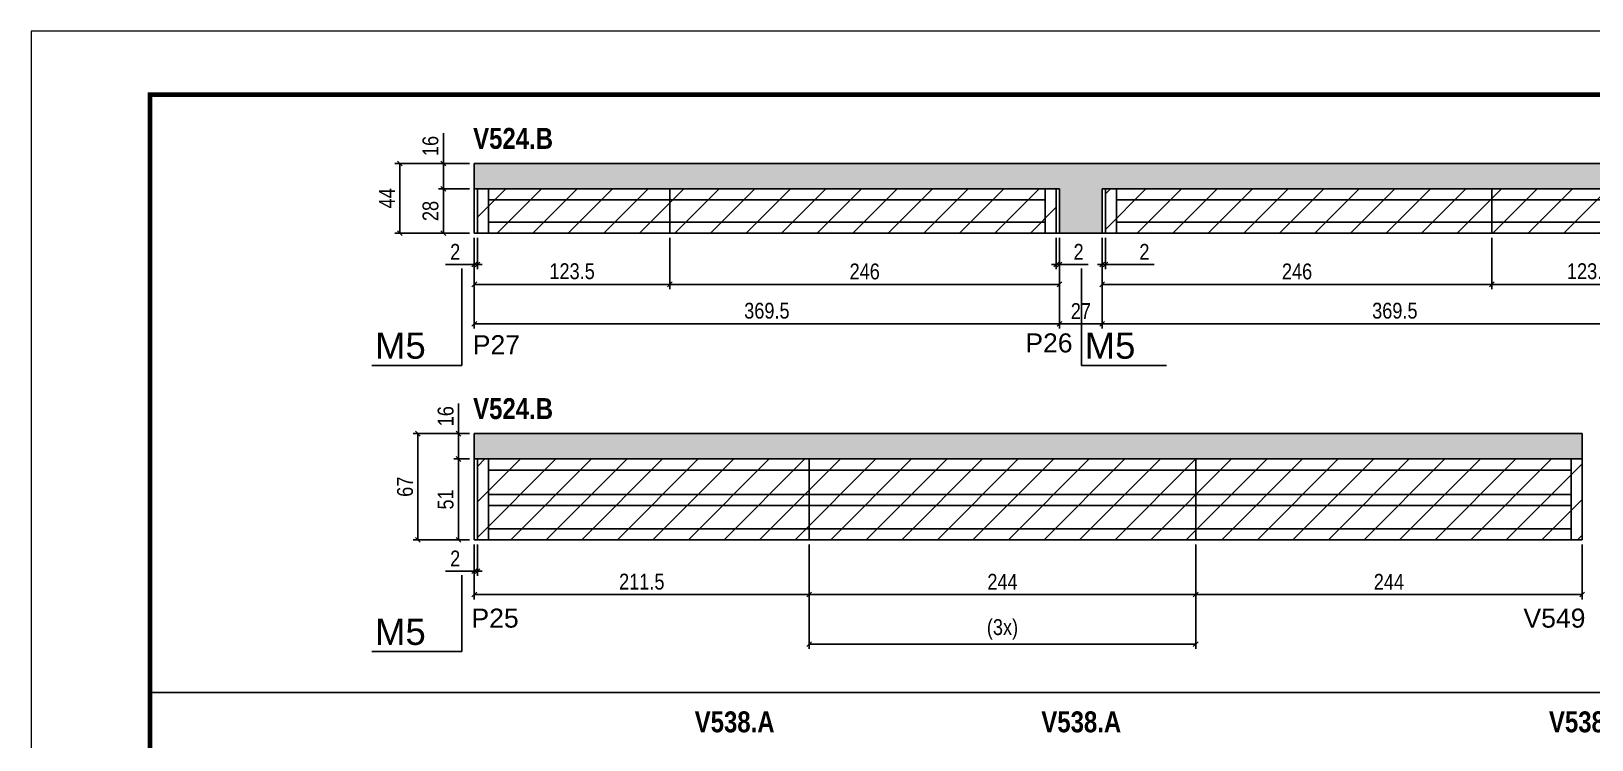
# Model space of a CAD drawing. Extents: x -15895 to 12929, y -2522 to 15173.
# Drawn here: x 3309 to 4295, y 10715 to 11162 of the extents above; entities that cross this region are included whole.
import ezdxf

# ---------------------------------------------------------------- set-up
doc = ezdxf.new("R2010")
doc.units = 0
doc.header["$PDMODE"] = 35
doc.header["$PDSIZE"] = -10
doc.linetypes.add('DASHED', pattern=[0.75, 0.5, -0.25])
for name, color, linetype in [('5', 5, 'Continuous'), ('COTA', 241, 'Continuous'), ('NOMENCLATURA', 7, 'Continuous'), ('Painéis', 200, 'Continuous'), ('SARR_2.2x7', 40, 'Continuous')]:
    doc.layers.add(name, color=color, linetype=linetype)
for name, color, linetype, lineweight in [('Folhas', 255, 'Continuous', 9), ('Hachura', 251, 'Continuous', 9), ('SARRAFO DE PRESSAO', 251, 'DASHED', 9)]:
    doc.layers.add(name, color=color, linetype=linetype, lineweight=lineweight)
doc.styles.add('COTA TECNICA', font='techl___.ttf', dxfattribs={"height": 10})
doc.styles.get("Standard").update_dxf_attribs({"font": 'arial.ttf'})
doc.styles.add('TECNICA', font='techb___.ttf', dxfattribs={"height": 10})
doc.dimstyles.new('PAINEL', dxfattribs={"dimtxt": 10, "dimasz": 3, "dimexe": 3, "dimexo": 3, "dimgap": 3, "dimtad": 1, "dimdec": 1, "dimzin": 12, "dimdsep": 46, "dimtxsty": 'COTA TECNICA', "dimblk1": 'OBLIQUE', "dimblk2": 'OBLIQUE', "dimsah": 1, "dimcen": 0.9, "dimclrd": 4, "dimclre": 4, "dimclrt": 240, "dimadec": 1, "dimazin": 3, "dimtfac": 1, "dimtdec": 1, "dimtmove": 0, "dimatfit": 3, "dimfxl": 1, "dimtolj": 1, "dimtzin": 12, "dimarcsym": 0})

# ---------------------------------------------------------------- blocks, each defined once
blk = doc.blocks.new('9999999999')
at = {"layer": 'Folhas'}
blk.add_lwpolyline([(98138.98, 34190.21), (99623.98, 34190.21), (99623.98, 35240.21), (98138.98, 35240.21)], close=True, dxfattribs=at)
at = {"layer": 'Folhas', "color": 30, "const_width": 3}
blk.add_lwpolyline([(98213.98, 34230.21), (99583.98, 34230.21), (99583.98, 35200.21), (98213.98, 35200.21)], close=True, dxfattribs=at)
blk = doc.blocks.new('_Oblique')
at = {"color": 0, "linetype": 'ByBlock', "lineweight": -2}
blk.add_line((-0.5, -0.5), (0.5, 0.5), dxfattribs=at)
blk = doc.blocks.new('*D223')
at = {"layer": 'COTA', "color": 4, "lineweight": -2, "transparency": 16777216}
for p, q in [((3589.15, 11031.74), (3589.15, 10974.53)), ((3958.65, 11031.74), (3958.65, 10974.53)), ((3958.65, 10977.53), (3589.15, 10977.53))]:
    blk.add_line(p, q, dxfattribs=at)
at = {"layer": 'Defpoints', "color": 0, "transparency": 16777216}
for p in [(3589.15, 11034.74), (3958.65, 11034.74), (3589.15, 10977.53)]:
    blk.add_point(p, dxfattribs=at)
at = {"layer": 'COTA', "color": 4, "lineweight": -2, "transparency": 16777216, "xscale": 3, "yscale": 3, "zscale": 3, "rotation": 180}
blk.add_blockref('_Oblique', (3589.15, 10977.53), dxfattribs=at)
at = {"layer": 'COTA', "color": 4, "lineweight": -2, "transparency": 16777216, "xscale": 3, "yscale": 3, "zscale": 3}
blk.add_blockref('_Oblique', (3958.65, 10977.53), dxfattribs=at)
at = {"layer": 'COTA', "color": 240, "transparency": 16777216, "insert": (3773.9, 10985.78), "char_height": 10, "attachment_point": 5, "style": 'COTA TECNICA'}
blk.add_mtext('\\A1;369.5', dxfattribs=at)
blk = doc.blocks.new('*D224')
at = {"layer": 'COTA', "color": 4, "lineweight": -2, "transparency": 16777216}
for p, q in [((3712.65, 11031.74), (3712.65, 10999.44)), ((3958.65, 11031.74), (3958.65, 10999.44)), ((3958.65, 11002.44), (3712.65, 11002.44))]:
    blk.add_line(p, q, dxfattribs=at)
at = {"layer": 'Defpoints', "color": 0, "transparency": 16777216}
for p in [(3712.65, 11034.74), (3958.65, 11034.74), (3712.65, 11002.44)]:
    blk.add_point(p, dxfattribs=at)
at = {"layer": 'COTA', "color": 4, "lineweight": -2, "transparency": 16777216, "xscale": 3, "yscale": 3, "zscale": 3, "rotation": 180}
blk.add_blockref('_Oblique', (3712.65, 11002.44), dxfattribs=at)
at = {"layer": 'COTA', "color": 4, "lineweight": -2, "transparency": 16777216, "xscale": 3, "yscale": 3, "zscale": 3}
blk.add_blockref('_Oblique', (3958.65, 11002.44), dxfattribs=at)
at = {"layer": 'COTA', "color": 240, "transparency": 16777216, "insert": (3835.65, 11010.54), "char_height": 10, "attachment_point": 5, "style": 'COTA TECNICA'}
blk.add_mtext('\\A1;246', dxfattribs=at)
blk = doc.blocks.new('*D225')
at = {"layer": 'COTA', "color": 4, "lineweight": -2, "transparency": 16777216}
for p, q in [((3589.15, 11031.74), (3589.15, 10999.44)), ((3712.65, 11031.74), (3712.65, 10999.44)), ((3712.65, 11002.44), (3589.15, 11002.44))]:
    blk.add_line(p, q, dxfattribs=at)
at = {"layer": 'Defpoints', "color": 0, "transparency": 16777216}
for p in [(3589.15, 11034.74), (3712.65, 11034.74), (3589.15, 11002.44)]:
    blk.add_point(p, dxfattribs=at)
at = {"layer": 'COTA', "color": 4, "lineweight": -2, "transparency": 16777216, "xscale": 3, "yscale": 3, "zscale": 3, "rotation": 180}
blk.add_blockref('_Oblique', (3589.15, 11002.44), dxfattribs=at)
at = {"layer": 'COTA', "color": 4, "lineweight": -2, "transparency": 16777216, "xscale": 3, "yscale": 3, "zscale": 3}
blk.add_blockref('_Oblique', (3712.65, 11002.44), dxfattribs=at)
at = {"layer": 'COTA', "color": 240, "transparency": 16777216, "insert": (3650.9, 11010.66), "char_height": 10, "attachment_point": 5, "style": 'COTA TECNICA'}
blk.add_mtext('\\A1;123.5', dxfattribs=at)
blk = doc.blocks.new('*D219')
at = {"layer": 'COTA', "color": 4, "lineweight": -2, "transparency": 16777216}
for p, q in [((3589.15, 11031.74), (3589.15, 11011.96)), ((3591.15, 11031.74), (3591.15, 11011.96)), ((3589.15, 11014.96), (3571.03, 11014.96)), ((3591.15, 11014.96), (3589.15, 11014.96)), ((3591.15, 11014.96), (3594.15, 11014.96))]:
    blk.add_line(p, q, dxfattribs=at)
at = {"layer": 'Defpoints', "color": 0, "transparency": 16777216}
for p in [(3589.15, 11034.74), (3591.15, 11034.74), (3589.15, 11014.96)]:
    blk.add_point(p, dxfattribs=at)
at = {"layer": 'COTA', "color": 4, "lineweight": -2, "transparency": 16777216, "xscale": 3, "yscale": 3, "zscale": 3}
blk.add_blockref('_Oblique', (3589.15, 11014.96), dxfattribs=at)
at = {"layer": 'COTA', "color": 4, "lineweight": -2, "transparency": 16777216, "xscale": 3, "yscale": 3, "zscale": 3, "rotation": 180}
blk.add_blockref('_Oblique', (3591.15, 11014.96), dxfattribs=at)
at = {"layer": 'COTA', "color": 240, "transparency": 16777216, "insert": (3577.09, 11022.96), "char_height": 10, "attachment_point": 5, "style": 'COTA TECNICA'}
blk.add_mtext('\\A1;2', dxfattribs=at)
blk = doc.blocks.new('*D220')
at = {"layer": 'COTA', "color": 4, "lineweight": -2, "transparency": 16777216}
for p, q in [((3586.15, 11062.74), (3566.61, 11062.74)), ((3569.61, 11062.74), (3569.61, 11034.74)), ((3586.15, 11034.74), (3566.61, 11034.74))]:
    blk.add_line(p, q, dxfattribs=at)
at = {"layer": 'Defpoints', "color": 0, "transparency": 16777216}
for p in [(3589.15, 11062.74), (3569.61, 11034.74), (3589.15, 11034.74)]:
    blk.add_point(p, dxfattribs=at)
at = {"layer": 'COTA', "color": 4, "lineweight": -2, "transparency": 16777216, "xscale": 3, "yscale": 3, "zscale": 3}
for p, rotation in [((3569.61, 11062.74), 90), ((3569.61, 11034.74), 270)]:
    blk.add_blockref('_Oblique', p, dxfattribs=dict(at, rotation=rotation))
at = {"layer": 'COTA', "color": 240, "transparency": 16777216, "insert": (3561.51, 11048.74), "char_height": 10, "attachment_point": 5, "rotation": 90, "style": 'COTA TECNICA'}
blk.add_mtext('\\A1;28', dxfattribs=at)
blk = doc.blocks.new('*D221')
at = {"layer": 'COTA', "color": 4, "lineweight": -2, "transparency": 16777216}
for p, q in [((3569.61, 11078.74), (3569.61, 11097.76)), ((3586.15, 11078.74), (3566.61, 11078.74)), ((3569.61, 11062.74), (3569.61, 11078.74)), ((3586.15, 11062.74), (3566.61, 11062.74))]:
    blk.add_line(p, q, dxfattribs=at)
at = {"layer": 'Defpoints', "color": 0, "transparency": 16777216}
for p in [(3569.61, 11078.74), (3589.15, 11078.74), (3589.15, 11062.74)]:
    blk.add_point(p, dxfattribs=at)
at = {"layer": 'COTA', "color": 4, "lineweight": -2, "transparency": 16777216, "xscale": 3, "yscale": 3, "zscale": 3}
for p, rotation in [((3569.61, 11078.74), 90), ((3569.61, 11062.74), 270)]:
    blk.add_blockref('_Oblique', p, dxfattribs=dict(at, rotation=rotation))
at = {"layer": 'COTA', "color": 240, "transparency": 16777216, "insert": (3561.5, 11089.75), "char_height": 10, "attachment_point": 5, "rotation": 90, "style": 'COTA TECNICA'}
blk.add_mtext('\\A1;16', dxfattribs=at)
blk = doc.blocks.new('*D222')
at = {"layer": 'COTA', "color": 4, "lineweight": -2, "transparency": 16777216}
for p, q in [((3586.15, 11078.74), (3539.06, 11078.74)), ((3542.06, 11034.74), (3542.06, 11078.74)), ((3586.15, 11034.74), (3539.06, 11034.74))]:
    blk.add_line(p, q, dxfattribs=at)
at = {"layer": 'Defpoints', "color": 0, "transparency": 16777216}
for p in [(3542.06, 11078.74), (3589.15, 11078.74), (3589.15, 11034.74)]:
    blk.add_point(p, dxfattribs=at)
at = {"layer": 'COTA', "color": 4, "lineweight": -2, "transparency": 16777216, "xscale": 3, "yscale": 3, "zscale": 3}
for p, rotation in [((3542.06, 11078.74), 90), ((3542.06, 11034.74), 270)]:
    blk.add_blockref('_Oblique', p, dxfattribs=dict(at, rotation=rotation))
at = {"layer": 'COTA', "color": 240, "transparency": 16777216, "insert": (3533.99, 11056.74), "char_height": 10, "attachment_point": 5, "rotation": 90, "style": 'COTA TECNICA'}
blk.add_mtext('\\A1;44', dxfattribs=at)
blk = doc.blocks.new('*D226')
at = {"layer": 'COTA', "color": 4, "lineweight": -2, "transparency": 16777216}
for p, q in [((3985.65, 11031.74), (3985.65, 10974.53)), ((4355.15, 11031.74), (4355.15, 10974.53)), ((3985.65, 10977.53), (4355.15, 10977.53))]:
    blk.add_line(p, q, dxfattribs=at)
at = {"layer": 'Defpoints', "color": 0, "transparency": 16777216}
for p in [(3985.65, 11034.74), (4355.15, 11034.74), (4355.15, 10977.53)]:
    blk.add_point(p, dxfattribs=at)
at = {"layer": 'COTA', "color": 4, "lineweight": -2, "transparency": 16777216, "xscale": 3, "yscale": 3, "zscale": 3, "rotation": 180}
blk.add_blockref('_Oblique', (3985.65, 10977.53), dxfattribs=at)
at = {"layer": 'COTA', "color": 4, "lineweight": -2, "transparency": 16777216, "xscale": 3, "yscale": 3, "zscale": 3}
blk.add_blockref('_Oblique', (4355.15, 10977.53), dxfattribs=at)
at = {"layer": 'COTA', "color": 240, "transparency": 16777216, "insert": (4170.4, 10985.78), "char_height": 10, "attachment_point": 5, "style": 'COTA TECNICA'}
blk.add_mtext('\\A1;369.5', dxfattribs=at)
blk = doc.blocks.new('*D227')
at = {"layer": 'COTA', "color": 4, "lineweight": -2, "transparency": 16777216}
for p, q in [((3985.65, 11031.74), (3985.65, 10999.44)), ((4231.65, 11031.74), (4231.65, 10999.44)), ((3985.65, 11002.44), (4231.65, 11002.44))]:
    blk.add_line(p, q, dxfattribs=at)
at = {"layer": 'Defpoints', "color": 0, "transparency": 16777216}
for p in [(3985.65, 11034.74), (4231.65, 11034.74), (4231.65, 11002.44)]:
    blk.add_point(p, dxfattribs=at)
at = {"layer": 'COTA', "color": 4, "lineweight": -2, "transparency": 16777216, "xscale": 3, "yscale": 3, "zscale": 3, "rotation": 180}
blk.add_blockref('_Oblique', (3985.65, 11002.44), dxfattribs=at)
at = {"layer": 'COTA', "color": 4, "lineweight": -2, "transparency": 16777216, "xscale": 3, "yscale": 3, "zscale": 3}
blk.add_blockref('_Oblique', (4231.65, 11002.44), dxfattribs=at)
at = {"layer": 'COTA', "color": 240, "transparency": 16777216, "insert": (4108.65, 11010.54), "char_height": 10, "attachment_point": 5, "style": 'COTA TECNICA'}
blk.add_mtext('\\A1;246', dxfattribs=at)
blk = doc.blocks.new('*D228')
at = {"layer": 'COTA', "color": 4, "lineweight": -2, "transparency": 16777216}
for p, q in [((4231.65, 11031.74), (4231.65, 10999.44)), ((4355.15, 11031.74), (4355.15, 10999.44)), ((4231.65, 11002.44), (4355.15, 11002.44))]:
    blk.add_line(p, q, dxfattribs=at)
at = {"layer": 'Defpoints', "color": 0, "transparency": 16777216}
for p in [(4231.65, 11034.74), (4355.15, 11034.74), (4355.15, 11002.44)]:
    blk.add_point(p, dxfattribs=at)
at = {"layer": 'COTA', "color": 4, "lineweight": -2, "transparency": 16777216, "xscale": 3, "yscale": 3, "zscale": 3, "rotation": 180}
blk.add_blockref('_Oblique', (4231.65, 11002.44), dxfattribs=at)
at = {"layer": 'COTA', "color": 4, "lineweight": -2, "transparency": 16777216, "xscale": 3, "yscale": 3, "zscale": 3}
blk.add_blockref('_Oblique', (4355.15, 11002.44), dxfattribs=at)
at = {"layer": 'COTA', "color": 240, "transparency": 16777216, "insert": (4293.4, 11010.66), "char_height": 10, "attachment_point": 5, "style": 'COTA TECNICA'}
blk.add_mtext('\\A1;123.5', dxfattribs=at)
blk = doc.blocks.new('*D229')
at = {"layer": 'COTA', "color": 4, "lineweight": -2, "transparency": 16777216}
for p, q in [((3956.65, 11031.74), (3956.65, 11011.96)), ((3958.65, 11031.74), (3958.65, 11011.96)), ((3956.65, 11014.96), (3953.65, 11014.96)), ((3956.65, 11014.96), (3958.65, 11014.96)), ((3958.65, 11014.96), (3976.76, 11014.96))]:
    blk.add_line(p, q, dxfattribs=at)
at = {"layer": 'Defpoints', "color": 0, "transparency": 16777216}
for p in [(3956.65, 11034.74), (3958.65, 11034.74), (3958.65, 11014.96)]:
    blk.add_point(p, dxfattribs=at)
at = {"layer": 'COTA', "color": 4, "lineweight": -2, "transparency": 16777216, "xscale": 3, "yscale": 3, "zscale": 3}
blk.add_blockref('_Oblique', (3956.65, 11014.96), dxfattribs=at)
at = {"layer": 'COTA', "color": 4, "lineweight": -2, "transparency": 16777216, "xscale": 3, "yscale": 3, "zscale": 3, "rotation": 180}
blk.add_blockref('_Oblique', (3958.65, 11014.96), dxfattribs=at)
at = {"layer": 'COTA', "color": 240, "transparency": 16777216, "insert": (3970.7, 11022.96), "char_height": 10, "attachment_point": 5, "style": 'COTA TECNICA'}
blk.add_mtext('\\A1;2', dxfattribs=at)
blk = doc.blocks.new('*D230')
at = {"layer": 'COTA', "color": 4, "lineweight": -2, "transparency": 16777216}
for p, q in [((3985.65, 11031.74), (3985.65, 11011.96)), ((3987.65, 11031.74), (3987.65, 11011.96)), ((3985.65, 11014.96), (3982.65, 11014.96)), ((3985.65, 11014.96), (3987.65, 11014.96)), ((3987.65, 11014.96), (4018.33, 11014.96))]:
    blk.add_line(p, q, dxfattribs=at)
at = {"layer": 'Defpoints', "color": 0, "transparency": 16777216}
for p in [(3985.65, 11034.74), (3987.65, 11034.74), (3985.65, 11014.96)]:
    blk.add_point(p, dxfattribs=at)
at = {"layer": 'COTA', "color": 4, "lineweight": -2, "transparency": 16777216, "xscale": 3, "yscale": 3, "zscale": 3}
blk.add_blockref('_Oblique', (3985.65, 11014.96), dxfattribs=at)
at = {"layer": 'COTA', "color": 4, "lineweight": -2, "transparency": 16777216, "xscale": 3, "yscale": 3, "zscale": 3, "rotation": 180}
blk.add_blockref('_Oblique', (3987.65, 11014.96), dxfattribs=at)
at = {"layer": 'COTA', "color": 240, "transparency": 16777216, "insert": (4012.27, 11022.96), "char_height": 10, "attachment_point": 5, "style": 'COTA TECNICA'}
blk.add_mtext('\\A1;2', dxfattribs=at)
blk = doc.blocks.new('*D232')
at = {"layer": 'COTA', "color": 4, "linetype": 'ByBlock', "lineweight": -2, "transparency": 16777216}
for p, q in [((3589.15, 10838.28), (3589.15, 10803.74)), ((3800.65, 10838.28), (3800.65, 10803.74)), ((3800.65, 10806.74), (3589.15, 10806.74))]:
    blk.add_line(p, q, dxfattribs=at)
at = {"layer": 'Defpoints', "color": 0, "linetype": 'ByBlock', "transparency": 16777216}
for p in [(3589.15, 10841.28), (3800.65, 10841.28), (3589.15, 10806.74)]:
    blk.add_point(p, dxfattribs=at)
at = {"layer": 'COTA', "color": 4, "linetype": 'ByBlock', "lineweight": -2, "transparency": 16777216, "xscale": 3, "yscale": 3, "zscale": 3, "rotation": 180}
blk.add_blockref('_Oblique', (3589.15, 10806.74), dxfattribs=at)
at = {"layer": 'COTA', "color": 4, "linetype": 'ByBlock', "lineweight": -2, "transparency": 16777216, "xscale": 3, "yscale": 3, "zscale": 3}
blk.add_blockref('_Oblique', (3800.65, 10806.74), dxfattribs=at)
at = {"layer": 'COTA', "color": 240, "linetype": 'ByBlock', "transparency": 16777216, "insert": (3694.9, 10814.85), "char_height": 10, "attachment_point": 5, "style": 'COTA TECNICA'}
blk.add_mtext('\\A1;211.5', dxfattribs=at)
blk = doc.blocks.new('*D233')
at = {"layer": 'COTA', "color": 4, "lineweight": -2, "transparency": 16777216}
for p, q in [((3800.65, 10838.28), (3800.65, 10803.74)), ((4044.65, 10838.28), (4044.65, 10803.74)), ((3800.65, 10806.74), (4044.65, 10806.74))]:
    blk.add_line(p, q, dxfattribs=at)
at = {"layer": 'Defpoints', "color": 0, "transparency": 16777216}
for p in [(3800.65, 10841.28, 0), (4044.65, 10841.28, 0), (4044.65, 10806.74)]:
    blk.add_point(p, dxfattribs=at)
at = {"layer": 'COTA', "color": 4, "lineweight": -2, "transparency": 16777216, "xscale": 3, "yscale": 3, "zscale": 3, "rotation": 180}
blk.add_blockref('_Oblique', (3800.65, 10806.74), dxfattribs=at)
at = {"layer": 'COTA', "color": 4, "lineweight": -2, "transparency": 16777216, "xscale": 3, "yscale": 3, "zscale": 3}
blk.add_blockref('_Oblique', (4044.65, 10806.74), dxfattribs=at)
at = {"layer": 'COTA', "color": 240, "transparency": 16777216, "insert": (3922.65, 10814.81), "char_height": 10, "attachment_point": 5, "style": 'COTA TECNICA'}
blk.add_mtext('\\A1;244', dxfattribs=at)
blk = doc.blocks.new('*D234')
at = {"layer": 'COTA', "color": 4, "lineweight": -2, "transparency": 16777216}
for p, q in [((4044.65, 10838.28), (4044.65, 10803.74)), ((4288.65, 10838.28), (4288.65, 10803.74)), ((4044.65, 10806.74), (4288.65, 10806.74))]:
    blk.add_line(p, q, dxfattribs=at)
at = {"layer": 'Defpoints', "color": 0, "transparency": 16777216}
for p in [(4044.65, 10841.28, 0), (4288.65, 10841.28, 0), (4288.65, 10806.74)]:
    blk.add_point(p, dxfattribs=at)
at = {"layer": 'COTA', "color": 4, "lineweight": -2, "transparency": 16777216, "xscale": 3, "yscale": 3, "zscale": 3, "rotation": 180}
blk.add_blockref('_Oblique', (4044.65, 10806.74), dxfattribs=at)
at = {"layer": 'COTA', "color": 4, "lineweight": -2, "transparency": 16777216, "xscale": 3, "yscale": 3, "zscale": 3}
blk.add_blockref('_Oblique', (4288.65, 10806.74), dxfattribs=at)
at = {"layer": 'COTA', "color": 240, "transparency": 16777216, "insert": (4166.65, 10814.81), "char_height": 10, "attachment_point": 5, "style": 'COTA TECNICA'}
blk.add_mtext('\\A1;244', dxfattribs=at)
blk = doc.blocks.new('*D236')
at = {"layer": 'COTA', "color": 4, "lineweight": -2, "transparency": 16777216}
for p, q in [((3586.15, 10892.28), (3576.19, 10892.28)), ((3579.19, 10841.28), (3579.19, 10892.28)), ((3586.15, 10841.28), (3576.19, 10841.28))]:
    blk.add_line(p, q, dxfattribs=at)
at = {"layer": 'Defpoints', "color": 0, "transparency": 16777216}
for p in [(3579.19, 10892.28), (3589.15, 10892.28), (3589.15, 10841.28)]:
    blk.add_point(p, dxfattribs=at)
at = {"layer": 'COTA', "color": 4, "lineweight": -2, "transparency": 16777216, "xscale": 3, "yscale": 3, "zscale": 3}
for p, rotation in [((3579.19, 10892.28), 90), ((3579.19, 10841.28), 270)]:
    blk.add_blockref('_Oblique', p, dxfattribs=dict(at, rotation=rotation))
at = {"layer": 'COTA', "color": 240, "transparency": 16777216, "insert": (3571.08, 10866.78), "char_height": 10, "attachment_point": 5, "rotation": 90, "style": 'COTA TECNICA'}
blk.add_mtext('\\A1;51', dxfattribs=at)
blk = doc.blocks.new('*D237')
at = {"layer": 'COTA', "color": 4, "lineweight": -2, "transparency": 16777216}
for p, q in [((3579.19, 10908.28), (3579.19, 10927.3)), ((3586.15, 10908.28), (3576.19, 10908.28)), ((3579.19, 10892.28), (3579.19, 10908.28)), ((3586.15, 10892.28), (3576.19, 10892.28))]:
    blk.add_line(p, q, dxfattribs=at)
at = {"layer": 'Defpoints', "color": 0, "transparency": 16777216}
for p in [(3579.19, 10908.28), (3589.15, 10908.28), (3589.15, 10892.28)]:
    blk.add_point(p, dxfattribs=at)
at = {"layer": 'COTA', "color": 4, "lineweight": -2, "transparency": 16777216, "xscale": 3, "yscale": 3, "zscale": 3}
for p, rotation in [((3579.19, 10908.28), 90), ((3579.19, 10892.28), 270)]:
    blk.add_blockref('_Oblique', p, dxfattribs=dict(at, rotation=rotation))
at = {"layer": 'COTA', "color": 240, "transparency": 16777216, "insert": (3571.09, 10919.29), "char_height": 10, "attachment_point": 5, "rotation": 90, "style": 'COTA TECNICA'}
blk.add_mtext('\\A1;16', dxfattribs=at)
blk = doc.blocks.new('*D238')
at = {"layer": 'COTA', "color": 4, "lineweight": -2, "transparency": 16777216}
for p, q in [((3586.15, 10908.28), (3550.56, 10908.28)), ((3553.56, 10841.28), (3553.56, 10908.28)), ((3586.15, 10841.28), (3550.56, 10841.28))]:
    blk.add_line(p, q, dxfattribs=at)
at = {"layer": 'Defpoints', "color": 0, "transparency": 16777216}
for p in [(3553.56, 10908.28), (3589.15, 10908.28), (3589.15, 10841.28)]:
    blk.add_point(p, dxfattribs=at)
at = {"layer": 'COTA', "color": 4, "lineweight": -2, "transparency": 16777216, "xscale": 3, "yscale": 3, "zscale": 3}
for p, rotation in [((3553.56, 10908.28), 90), ((3553.56, 10841.28), 270)]:
    blk.add_blockref('_Oblique', p, dxfattribs=dict(at, rotation=rotation))
at = {"layer": 'COTA', "color": 240, "transparency": 16777216, "insert": (3545.46, 10874.78), "char_height": 10, "attachment_point": 5, "rotation": 90, "style": 'COTA TECNICA'}
blk.add_mtext('\\A1;67', dxfattribs=at)
blk = doc.blocks.new('*D235')
at = {"layer": 'COTA', "color": 4, "lineweight": -2, "transparency": 16777216}
for p, q in [((3800.65, 10838.28), (3800.65, 10772.5)), ((4044.65, 10838.28), (4044.65, 10772.5)), ((3800.65, 10775.5), (4044.65, 10775.5))]:
    blk.add_line(p, q, dxfattribs=at)
at = {"layer": 'Defpoints', "color": 0, "transparency": 16777216}
for p in [(3800.65, 10841.28), (4044.65, 10841.28), (4044.65, 10775.5)]:
    blk.add_point(p, dxfattribs=at)
at = {"layer": 'COTA', "color": 4, "lineweight": -2, "transparency": 16777216, "xscale": 3, "yscale": 3, "zscale": 3, "rotation": 180}
blk.add_blockref('_Oblique', (3800.65, 10775.5), dxfattribs=at)
at = {"layer": 'COTA', "color": 4, "lineweight": -2, "transparency": 16777216, "xscale": 3, "yscale": 3, "zscale": 3}
blk.add_blockref('_Oblique', (4044.65, 10775.5), dxfattribs=at)
at = {"layer": 'COTA', "color": 240, "transparency": 16777216, "insert": (3922.65, 10784.73), "char_height": 10, "attachment_point": 5, "style": 'COTA TECNICA'}
blk.add_mtext('\\A1;(3x)', dxfattribs=at)
blk = doc.blocks.new('*D239')
at = {"layer": 'COTA', "color": 4, "lineweight": -2, "transparency": 16777216}
for p, q in [((3589.15, 10838.28), (3589.15, 10818.5)), ((3591.15, 10838.28), (3591.15, 10818.5)), ((3589.15, 10821.5), (3571.03, 10821.5)), ((3591.15, 10821.5), (3589.15, 10821.5)), ((3591.15, 10821.5), (3594.15, 10821.5))]:
    blk.add_line(p, q, dxfattribs=at)
at = {"layer": 'Defpoints', "color": 0, "transparency": 16777216}
for p in [(3589.15, 10841.28), (3591.15, 10841.28), (3589.15, 10821.5)]:
    blk.add_point(p, dxfattribs=at)
at = {"layer": 'COTA', "color": 4, "lineweight": -2, "transparency": 16777216, "xscale": 3, "yscale": 3, "zscale": 3}
blk.add_blockref('_Oblique', (3589.15, 10821.5), dxfattribs=at)
at = {"layer": 'COTA', "color": 4, "lineweight": -2, "transparency": 16777216, "xscale": 3, "yscale": 3, "zscale": 3, "rotation": 180}
blk.add_blockref('_Oblique', (3591.15, 10821.5), dxfattribs=at)
at = {"layer": 'COTA', "color": 240, "transparency": 16777216, "insert": (3577.09, 10829.5), "char_height": 10, "attachment_point": 5, "style": 'COTA TECNICA'}
blk.add_mtext('\\A1;2', dxfattribs=at)
blk = doc.blocks.new('*D1931')
at = {"layer": 'COTA', "color": 4, "lineweight": -2, "transparency": 16777216}
for p, q in [((3958.65, 11031.74), (3958.65, 10974.53)), ((3985.65, 11031.74), (3985.65, 10974.53)), ((3958.65, 10977.53), (3985.65, 10977.53))]:
    blk.add_line(p, q, dxfattribs=at)
at = {"layer": 'Defpoints', "color": 0, "transparency": 16777216}
for p in [(3958.65, 11034.74), (3985.65, 11034.74), (3985.65, 10977.53)]:
    blk.add_point(p, dxfattribs=at)
at = {"layer": 'COTA', "color": 4, "lineweight": -2, "transparency": 16777216, "xscale": 3, "yscale": 3, "zscale": 3, "rotation": 180}
blk.add_blockref('_Oblique', (3958.65, 10977.53), dxfattribs=at)
at = {"layer": 'COTA', "color": 4, "lineweight": -2, "transparency": 16777216, "xscale": 3, "yscale": 3, "zscale": 3}
blk.add_blockref('_Oblique', (3985.65, 10977.53), dxfattribs=at)
at = {"layer": 'COTA', "color": 240, "transparency": 16777216, "insert": (3972.15, 10985.6), "char_height": 10, "attachment_point": 5, "style": 'COTA TECNICA'}
blk.add_mtext('\\A1;27', dxfattribs=at)

msp = doc.modelspace()

# ---------------------------------------------------------------- hatches: boundary and pattern name
at = {"layer": 'COTA'}
h = msp.add_hatch(dxfattribs=at)
h.set_pattern_fill('AR-CONC', color=256, scale=0.03)
h.set_pattern_definition([(50, (-4939.476, -673.937), (5.4655401, -0.4781726), [0.5715, -6.2865]), (355, (-4939.476, -673.937), (-1.0573026, 5.7317054), [0.4572, -5.0292175]), (100.451445, (-4939.0206, -673.9767), (4.4082374, 5.2535326), [0.4857003, -5.3427073]), (46.1842, (-4939.476, -672.413), (8.1323712, -1.2612698), [0.85725, -9.42975]), (96.63556, (-4938.798, -672.518), (7.122124, 7.4227837), [0.7285507, -8.0140682]), (351.18415, (-4939.476, -672.413), (7.122124, 7.4227837), [0.685799, -7.543792]), (21, (-4938.714, -672.794), (4.5484317, -3.067956), [0.5715, -6.2865]), (326, (-4938.714, -672.794), (1.8540609, 5.525639), [0.4572, -5.0292]), (71.451445, (-4938.335, -673.0495), (6.4024926, 2.457683), [0.4857003, -5.3426981]), (37.5, (-4939.476, -673.9368), (0.0926581, 2.53665117), [0, -4.96824, 0, -5.1054, 0, -5.04825]), (7.5, (-4939.476, -673.9368), (2.00458988, 3.00541724), [0, -2.91084, 0, -4.85394, 0, -1.92405]), (327.5, (-4941.1753, -673.9368), (4.06771786, -0.17186232), [0, -1.905, 0, -5.9436, 0, -7.8867]), (317.5, (-4941.9373, -673.937), (4.4438754, 0.7627947), [0, -2.4765, 0, -3.94716, 0, -5.6007])])
h.paths.add_polyline_path([(3958.65, 11034.74), (3985.65, 11034.74), (3985.65, 11062.74), (4355.15, 11062.74), (4355.15, 11078.74), (3589.15, 11078.74), (3589.15, 11062.74), (3958.65, 11062.74)])
h = msp.add_hatch(dxfattribs=at)
h.set_pattern_fill('AR-CONC', color=256, scale=0.03)
h.set_pattern_definition([(50, (0, 46.593), (5.46554, -0.4781726), [0.5715, -6.2865]), (355, (0, 46.593), (-1.0573026, 5.7317054), [0.4572, -5.0292175]), (100.451445, (0.4555, 46.553), (4.4082374, 5.2535326), [0.4857003, -5.3427073]), (46.1842, (0, 48.117), (8.1323712, -1.26127), [0.85725, -9.42975]), (96.63556, (0.678, 48.012), (7.122124, 7.422784), [0.7285507, -8.014068]), (351.18415, (0, 48.117), (7.122124, 7.422784), [0.685799, -7.543792]), (21, (0.762, 47.736), (4.5484317, -3.067956), [0.5715, -6.2865]), (326, (0.762, 47.736), (1.8540609, 5.525639), [0.4572, -5.0292]), (71.451445, (1.141, 47.48), (6.4024926, 2.457683), [0.4857003, -5.342698]), (37.5, (0, 46.5929), (0.0926581, 2.53665117), [0, -4.96824, 0, -5.1054, 0, -5.04825]), (7.5, (0, 46.5929), (2.0045899, 3.00541724), [0, -2.91084, 0, -4.85394, 0, -1.92405]), (327.5, (-1.6993, 46.5929), (4.06771786, -0.17186232), [0, -1.905, 0, -5.9436, 0, -7.8867]), (317.5, (-2.4613, 46.593), (4.4438754, 0.7627947), [0, -2.4765, 0, -3.94716, 0, -5.6007])])
h.paths.add_polyline_path([(3589.15, 10908.28), (3589.15, 10892.28), (4288.65, 10892.28), (4288.65, 10908.28)])
at = {"layer": 'Hachura', "linetype": 'ByBlock'}
h = msp.add_hatch(dxfattribs=at)
h.set_pattern_fill('ANSI31', color=256, scale=5)
h.paths.add_polyline_path([(3591.15, 11062.74), (3591.15, 11034.74), (3712.65, 11034.74), (3712.65, 11062.74)])
h.paths.add_polyline_path([(3712.65, 11062.74), (3712.65, 11034.74), (3956.65, 11034.74), (3956.65, 11062.74)])
h.paths.add_polyline_path([(4231.65, 11034.74), (4231.65, 11062.74), (3987.65, 11062.74), (3987.65, 11034.74)])
h.paths.add_polyline_path([(4353.15, 11034.74), (4353.15, 11062.74), (4231.65, 11062.74), (4231.65, 11034.74)])
h.paths.add_polyline_path([(4044.65, 10892.28), (4044.65, 10841.28), (4288.65, 10841.28), (4288.65, 10892.28)])
h.paths.add_polyline_path([(3800.65, 10892.28), (3800.65, 10841.28), (4044.65, 10841.28), (4044.65, 10892.28)])
h.paths.add_polyline_path([(3591.15, 10892.28), (3591.15, 10841.28), (3800.65, 10841.28), (3800.65, 10892.28)])

# ---------------------------------------------------------------- linework, layer by layer
at = {"layer": 'COTA'}
for p, q in [((3589.15, 11062.74), (3589.15, 11078.74)), ((4355.15, 11078.74), (3589.15, 11078.74)), ((3958.65, 11034.74), (3985.65, 11034.74)), ((3589.15, 10892.28), (3589.15, 10908.28)), ((3589.15, 10908.28), (4288.65, 10908.28)), ((4288.65, 10892.28), (4288.65, 10908.28)), ((3384.37, 10745.01), (4754.37, 10745.01))]:
    msp.add_line(p, q, dxfattribs=at)
at = {"layer": 'NOMENCLATURA', "linetype": 'Continuous'}
for p, q in [((3581.23, 10951.35), (3581.23, 11012.44)), ((3972.6, 10951.35), (3972.6, 11012.44)), ((3524.51, 10951.35), (3581.23, 10951.35)), ((4026.32, 10951.35), (3972.6, 10951.35)), ((3581.23, 10770.8), (3581.23, 10818.99)), ((3524.51, 10770.8), (3581.23, 10770.8))]:
    msp.add_line(p, q, dxfattribs=at)
at = {"layer": 'Painéis', "linetype": 'ByBlock'}
for p, q in [((3589.15, 11034.74), (3589.15, 11062.74)), ((3589.15, 11062.74), (3958.65, 11062.74)), ((3591.15, 11034.74), (3591.15, 11062.74)), ((3712.65, 11062.74), (3712.65, 11034.74)), ((3956.65, 11062.74), (3956.65, 11034.74)), ((3958.65, 11062.74), (3958.65, 11034.74)), ((4355.15, 11062.74), (3985.65, 11062.74)), ((3985.65, 11062.74), (3985.65, 11034.74)), ((3987.65, 11062.74), (3987.65, 11034.74)), ((4231.65, 11062.74), (4231.65, 11034.74)), ((3958.65, 11034.74), (3589.15, 11034.74)), ((3985.65, 11034.74), (4355.15, 11034.74)), ((4288.65, 10892.28), (3589.15, 10892.28)), ((3589.15, 10841.28), (3589.15, 10892.28)), ((3591.15, 10841.28), (3591.15, 10892.28)), ((3800.65, 10841.28), (3800.65, 10892.28)), ((4044.65, 10841.28), (4044.65, 10892.28)), ((4288.65, 10841.28), (4288.65, 10892.28)), ((4288.65, 10841.28), (3589.15, 10841.28))]:
    msp.add_line(p, q, dxfattribs=at)
at = {"layer": 'SARR_2.2x7', "linetype": 'Continuous'}
for p, q in [((3598.15, 11034.74), (3598.15, 11062.74)), ((3949.65, 11034.74), (3949.65, 11062.74)), ((3994.65, 11034.74), (3994.65, 11062.74)), ((3712.65, 11055.74), (3598.15, 11055.74)), ((3949.65, 11055.74), (3712.65, 11055.74)), ((3994.65, 11055.74), (4231.65, 11055.74)), ((4231.65, 11055.74), (4346.15, 11055.74)), ((3712.65, 11041.74), (3598.15, 11041.74)), ((3949.65, 11041.74), (3712.65, 11041.74)), ((3994.65, 11041.74), (4231.65, 11041.74)), ((4231.65, 11041.74), (4346.15, 11041.74)), ((3598.15, 10892.28), (3598.15, 10841.28)), ((4281.65, 10892.28), (4281.65, 10841.28)), ((3598.15, 10885.28), (3800.65, 10885.28)), ((4044.65, 10885.28), (3800.65, 10885.28)), ((4281.65, 10885.28), (4044.65, 10885.28)), ((3598.15, 10869.97), (3800.65, 10869.97)), ((4044.65, 10869.97), (3800.65, 10869.97)), ((4281.65, 10869.97), (4044.65, 10869.97)), ((3598.15, 10862.97), (3800.65, 10862.97)), ((4044.65, 10862.97), (3800.65, 10862.97)), ((4281.65, 10862.97), (4044.65, 10862.97)), ((3598.15, 10848.28), (3800.65, 10848.28)), ((4044.65, 10848.28), (3800.65, 10848.28)), ((4281.65, 10848.28), (4044.65, 10848.28))]:
    msp.add_line(p, q, dxfattribs=at)

# ---------------------------------------------------------------- block references
at = {"layer": 'SARRAFO DE PRESSAO', "color": 6, "linetype": 'ByBlock'}
msp.add_blockref('9999999999', (-94829.61, -24078.07), dxfattribs=at)

# ---------------------------------------------------------------- texts
at = {"layer": '5', "linetype": 'Continuous'}
for s, rotation, p in [('P27', 359.99996, (3588.2, 10958.37)), ('P26', 359.99996, (3937.08, 10959.52)), ('P25', 0.00004, (3587.35, 10785.89, 0)), ('V549', 0.00004, (4251.61, 10785.89, 0))]:
    msp.add_text(s, height=12, rotation=rotation, dxfattribs=at).set_placement(p)
at = {"layer": 'NOMENCLATURA', "style": 'TECNICA'}
for s, p in [('V524.B', (3588.43, 11087.93)), ('V524.B', (3588.43, 10917.47)), ('V538.A', (3728.32, 10719.86)), ('V538.A', (3947.18, 10719.86)), ('V538.A', (4267.72, 10719.86))]:
    msp.add_text(s, height=13.2, dxfattribs=at).set_placement(p)
at = {"layer": 'NOMENCLATURA', "linetype": 'Continuous'}
for p in [(3526.48, 10955.54), (3974.57, 10955.54), (3526.48, 10775)]:
    msp.add_text('M5', height=16.5, dxfattribs=at).set_placement(p)

# ---------------------------------------------------------------- dimensions: what is measured, and where the dimension line sits
at = {"layer": 'COTA'}
for base, p1, p2, angle, picture, middle in [((3569.61, 11078.74), (3589.15, 11062.74), (3589.15, 11078.74), 90, '*D221', (3561.5, 11089.75)), ((3542.06, 11078.74), (3589.15, 11034.74), (3589.15, 11078.74), 90, '*D222', (3533.99, 11056.74)), ((3569.61, 11034.74), (3589.15, 11062.74), (3589.15, 11034.74), 90, '*D220', (3561.51, 11048.74)), ((3712.65, 11002.44), (3958.65, 11034.74), (3712.65, 11034.74), 180, '*D224', (3835.65, 11010.54)), ((3958.65, 11014.96), (3956.65, 11034.74), (3958.65, 11034.74), 180, '*D229', (3970.7, 11022.96)), ((4355.15, 10977.53), (3985.65, 11034.74), (4355.15, 11034.74), 180, '*D226', (4170.4, 10985.78)), ((3579.19, 10908.28), (3589.15, 10892.28), (3589.15, 10908.28), 90, '*D237', (3571.09, 10919.29)), ((3553.56, 10908.28), (3589.15, 10841.28), (3589.15, 10908.28), 90, '*D238', (3545.46, 10874.78)), ((3579.19, 10892.28), (3589.15, 10841.28), (3589.15, 10892.28), 90, '*D236', (3571.08, 10866.78))]:
    dim = msp.add_linear_dim(base=base, p1=p1, p2=p2, angle=angle, dimstyle='PAINEL', dxfattribs=at)
    dim.commit()
    dim.dimension.update_dxf_attribs({"geometry": picture, "text_midpoint": middle})
for base, p1, p2, picture, middle in [((3589.15, 11014.96), (3591.15, 11034.74), (3589.15, 11034.74), '*D219', (3577.09, 11022.96)), ((3589.15, 10977.53), (3958.65, 11034.74), (3589.15, 11034.74), '*D223', (3773.9, 10985.78)), ((3985.65, 10977.53), (3958.65, 11034.74), (3985.65, 11034.74), '*D1931', (3972.15, 10985.6)), ((4231.65, 11002.44), (3985.65, 11034.74), (4231.65, 11034.74), '*D227', (4108.65, 11010.54)), ((3589.15, 10821.5), (3591.15, 10841.28), (3589.15, 10841.28), '*D239', (3577.09, 10829.5)), ((4044.65, 10806.74, 0), (3800.65, 10841.28), (4044.65, 10841.28), '*D233', (3922.65, 10814.81, 0)), ((4288.65, 10806.74, 0), (4044.65, 10841.28), (4288.65, 10841.28), '*D234', (4166.65, 10814.81, 0))]:
    dim = msp.add_linear_dim(base=base, p1=p1, p2=p2, dimstyle='PAINEL', dxfattribs=at)
    dim.commit()
    dim.dimension.update_dxf_attribs({"geometry": picture, "text_midpoint": middle})
dim = msp.add_linear_dim(base=(3589.15, 11002.44), p1=(3712.65, 11034.74), p2=(3589.15, 11034.74), angle=180, dimstyle='PAINEL', override={"dimtmove": 1}, dxfattribs=at)
dim.commit()
dim.dimension.update_dxf_attribs({"geometry": '*D225', "text_midpoint": (3650.9, 11010.66)})
dim = msp.add_linear_dim(base=(3985.65, 11014.96), p1=(3987.65, 11034.74), p2=(3985.65, 11034.74), dimstyle='PAINEL', dxfattribs=at)
dim.commit()
dim.dimension.update_dxf_attribs({"geometry": '*D230', "text_midpoint": (4012.27, 11014.96), "dimtype": 160})
dim = msp.add_linear_dim(base=(4355.15, 11002.44), p1=(4231.65, 11034.74), p2=(4355.15, 11034.74), dimstyle='PAINEL', override={"dimtmove": 1}, dxfattribs=at)
dim.commit()
dim.dimension.update_dxf_attribs({"geometry": '*D228', "text_midpoint": (4293.4, 11010.66)})
at = {"layer": 'COTA', "linetype": 'ByBlock'}
dim = msp.add_linear_dim(base=(3589.15, 10806.74), p1=(3800.65, 10841.28), p2=(3589.15, 10841.28), angle=180, dimstyle='PAINEL', override={"dimtmove": 1}, dxfattribs=at)
dim.commit()
dim.dimension.update_dxf_attribs({"geometry": '*D232', "text_midpoint": (3694.9, 10814.85)})
at = {"layer": 'COTA'}
dim = msp.add_linear_dim(base=(4044.65, 10775.5), p1=(3800.65, 10841.28), p2=(4044.65, 10841.28), text='(3x)', dimstyle='PAINEL', dxfattribs=at)
dim.commit()
dim.dimension.update_dxf_attribs({"geometry": '*D235', "text_midpoint": (3922.65, 10784.73)})

doc.saveas('drawing.dxf')
